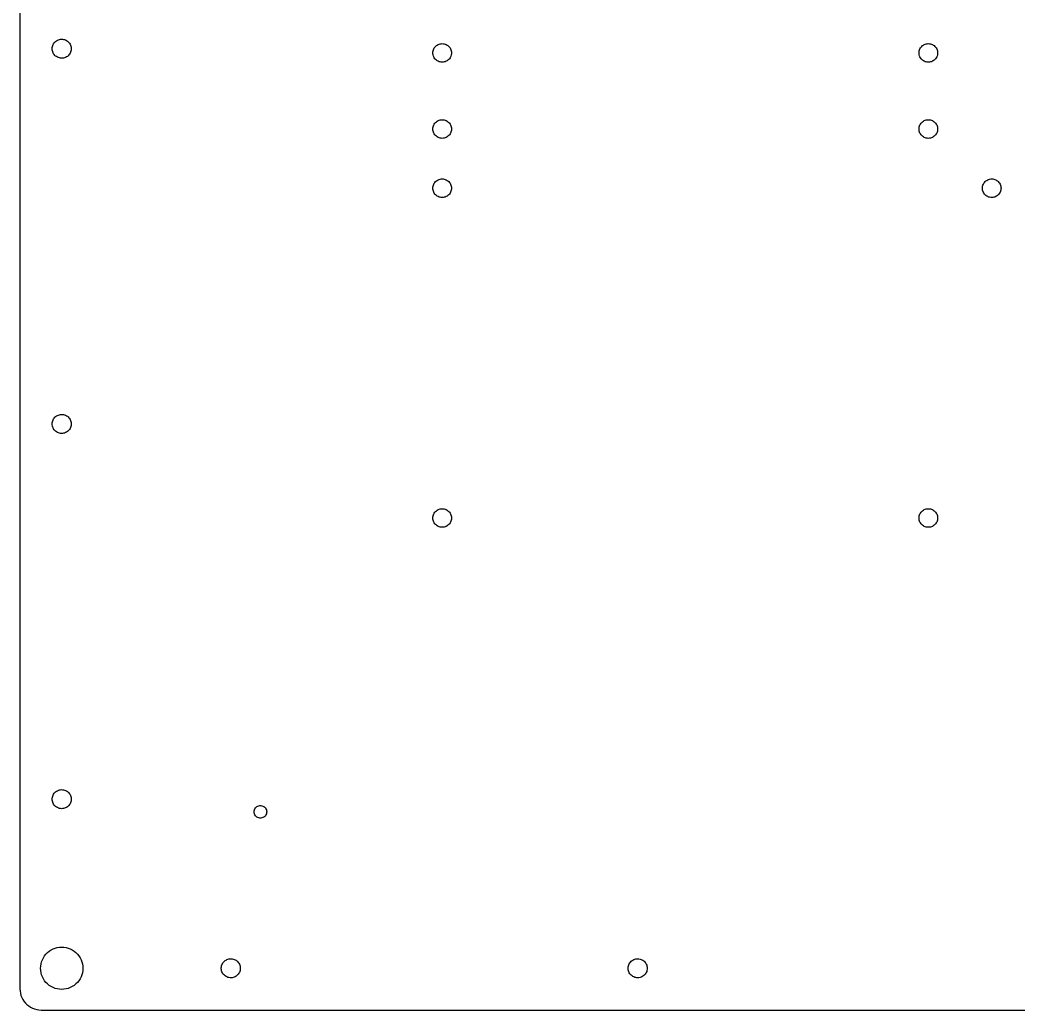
# Model space of a CAD drawing. Header units: metres. Extents: x -242 to 242, y -227 to 227.
# Drawn here: x -242.4 to -6.3, y -227.4 to 6.8 of the extents above; entities that cross this region are included whole.
import ezdxf

# ---------------------------------------------------------------- set-up
doc = ezdxf.new("R2010")
doc.units = ezdxf.units.M

msp = doc.modelspace()

# ---------------------------------------------------------------- linework, layer by layer
for p, q in [((-242.375, 222.375), (-242.375, -222.375)), ((-234.75, 0), (-234.736, 0.24751)), ((-234.736, -0.24751), (-234.75, 0)), ((-234.736, 0.24751), (-234.696, 0.49202)), ((-234.696, 0.49202), (-234.628, 0.73056)), ((-234.628, 0.73056), (-234.535, 0.96024)), ((-234.535, 0.96024), (-234.417, 1.17825)), ((-234.417, 1.17825), (-234.276, 1.38197)), ((-234.276, 1.38197), (-234.113, 1.56891)), ((-234.113, 1.56891), (-233.93, 1.7368)), ((-233.93, 1.7368), (-233.731, 1.88362)), ((-233.731, 1.88362), (-233.516, 2.00757)), ((-233.516, 2.00757), (-233.289, 2.10715)), ((-233.289, 2.10715), (-233.052, 2.18114)), ((-233.052, 2.18114), (-232.809, 2.22867)), ((-232.809, 2.22867), (-232.562, 2.24915)), ((-232.562, 2.24915), (-232.314, 2.24231)), ((-232.314, 2.24231), (-232.069, 2.20825)), ((-232.069, 2.20825), (-231.828, 2.1474)), ((-231.828, 2.1474), (-231.596, 2.06049)), ((-231.596, 2.06049), (-231.375, 1.94855)), ((-231.375, 1.94855), (-231.167, 1.81296)), ((-231.167, 1.81296), (-230.976, 1.65536)), ((-230.976, 1.65536), (-230.803, 1.47769)), ((-230.803, 1.47769), (-230.651, 1.28206)), ((-230.651, 1.28206), (-230.521, 1.07088)), ((-230.521, 1.07088), (-230.415, 0.84669)), ((-230.415, 0.84669), (-230.335, 0.61223)), ((-230.335, 0.61223), (-230.281, 0.37033)), ((-230.281, 0.37033), (-230.253, 0.12395)), ((-230.253, 0.12395), (-230.253, -0.12395)), ((-144.482, -0.04544), (-144.363, 0.17047)), ((-144.363, 0.17047), (-144.22, 0.37167)), ((-144.22, 0.37167), (-144.056, 0.55563)), ((-144.056, 0.55563), (-143.872, 0.72002)), ((-143.872, 0.72002), (-143.67, 0.86279)), ((-143.67, 0.86279), (-143.455, 0.98213)), ((-143.455, 0.98213), (-143.227, 1.07654)), ((-143.227, 1.07654), (-142.99, 1.14484)), ((-142.99, 1.14484), (-142.746, 1.18616)), ((-142.746, 1.18616), (-142.5, 1.2)), ((-142.5, 1.2), (-142.254, 1.18616)), ((-142.254, 1.18616), (-142.01, 1.14484)), ((-142.01, 1.14484), (-141.773, 1.07654)), ((-141.773, 1.07654), (-141.545, 0.98213)), ((-141.545, 0.98213), (-141.33, 0.86279)), ((-141.33, 0.86279), (-141.128, 0.72002)), ((-141.128, 0.72002), (-140.944, 0.55563)), ((-140.944, 0.55563), (-140.78, 0.37167)), ((-140.78, 0.37167), (-140.637, 0.17047)), ((-140.637, 0.17047), (-140.518, -0.04544)), ((-29.4821, -0.04544), (-29.3628, 0.17047)), ((-29.3628, 0.17047), (-29.22, 0.37167)), ((-29.22, 0.37167), (-29.0556, 0.55563)), ((-29.0556, 0.55563), (-28.8717, 0.72002)), ((-28.8717, 0.72002), (-28.6705, 0.86279)), ((-28.6705, 0.86279), (-28.4545, 0.98213)), ((-28.4545, 0.98213), (-28.2266, 1.07654)), ((-28.2266, 1.07654), (-27.9895, 1.14484)), ((-27.9895, 1.14484), (-27.7463, 1.18616)), ((-27.7463, 1.18616), (-27.5, 1.2)), ((-27.5, 1.2), (-27.2537, 1.18616)), ((-27.2537, 1.18616), (-27.0105, 1.14484)), ((-27.0105, 1.14484), (-26.7734, 1.07654)), ((-26.7734, 1.07654), (-26.5455, 0.98213)), ((-26.5455, 0.98213), (-26.3295, 0.86279)), ((-26.3295, 0.86279), (-26.1283, 0.72002)), ((-26.1283, 0.72002), (-25.9444, 0.55563)), ((-25.9444, 0.55563), (-25.78, 0.37167)), ((-25.78, 0.37167), (-25.6372, 0.17047)), ((-25.6372, 0.17047), (-25.5179, -0.04544)), ((-234.696, -0.49202), (-234.736, -0.24751)), ((-234.628, -0.73056), (-234.696, -0.49202)), ((-234.535, -0.96024), (-234.628, -0.73056)), ((-234.417, -1.17825), (-234.535, -0.96024)), ((-234.276, -1.38197), (-234.417, -1.17825)), ((-234.113, -1.56891), (-234.276, -1.38197)), ((-233.93, -1.7368), (-234.113, -1.56891)), ((-233.731, -1.88362), (-233.93, -1.7368)), ((-233.516, -2.00757), (-233.731, -1.88362)), ((-233.289, -2.10715), (-233.516, -2.00757)), ((-233.052, -2.18114), (-233.289, -2.10715)), ((-232.809, -2.22867), (-233.052, -2.18114)), ((-232.562, -2.24915), (-232.809, -2.22867)), ((-232.314, -2.24231), (-232.562, -2.24915)), ((-232.069, -2.20825), (-232.314, -2.24231)), ((-231.828, -2.1474), (-232.069, -2.20825)), ((-231.596, -2.06049), (-231.828, -2.1474)), ((-231.375, -1.94855), (-231.596, -2.06049)), ((-231.167, -1.81296), (-231.375, -1.94855)), ((-230.976, -1.65536), (-231.167, -1.81296)), ((-230.803, -1.47769), (-230.976, -1.65536)), ((-230.651, -1.28206), (-230.803, -1.47769)), ((-230.521, -1.07088), (-230.651, -1.28206)), ((-230.415, -0.84669), (-230.521, -1.07088)), ((-230.335, -0.61223), (-230.415, -0.84669)), ((-230.281, -0.37033), (-230.335, -0.61223)), ((-230.253, -0.12395), (-230.281, -0.37033)), ((-144.7, -1), (-144.686, -0.75368)), ((-144.686, -1.24631), (-144.7, -1)), ((-144.686, -0.75368), (-144.645, -0.51045)), ((-144.645, -1.48953), (-144.686, -1.24631)), ((-144.645, -0.51045), (-144.577, -0.27338)), ((-144.577, -1.72661), (-144.645, -1.48953)), ((-144.577, -0.27338), (-144.482, -0.04544)), ((-144.482, -1.95454), (-144.577, -1.72661)), ((-144.363, -2.17046), (-144.482, -1.95454)), ((-144.22, -2.37167), (-144.363, -2.17046)), ((-140.637, -2.17046), (-140.78, -2.37167)), ((-140.518, -1.95454), (-140.637, -2.17046)), ((-140.518, -0.04544), (-140.423, -0.27338)), ((-140.423, -1.72661), (-140.518, -1.95454)), ((-140.423, -0.27338), (-140.355, -0.51045)), ((-140.355, -1.48953), (-140.423, -1.72661)), ((-140.355, -0.51045), (-140.314, -0.75368)), ((-140.314, -1.24631), (-140.355, -1.48953)), ((-140.314, -0.75368), (-140.3, -1)), ((-140.3, -1), (-140.314, -1.24631)), ((-29.7, -1), (-29.6862, -0.75368)), ((-29.6862, -1.24631), (-29.7, -1)), ((-29.6862, -0.75368), (-29.6448, -0.51045)), ((-29.6448, -1.48953), (-29.6862, -1.24631)), ((-29.6448, -0.51045), (-29.5765, -0.27338)), ((-29.5765, -1.72661), (-29.6448, -1.48953)), ((-29.5765, -0.27338), (-29.4821, -0.04544)), ((-29.4821, -1.95454), (-29.5765, -1.72661)), ((-29.3628, -2.17046), (-29.4821, -1.95454)), ((-29.22, -2.37167), (-29.3628, -2.17046)), ((-25.6372, -2.17046), (-25.78, -2.37167)), ((-25.5179, -1.95454), (-25.6372, -2.17046)), ((-25.5179, -0.04544), (-25.4234, -0.27338)), ((-25.4234, -1.72661), (-25.5179, -1.95454)), ((-25.4234, -0.27338), (-25.3551, -0.51045)), ((-25.3551, -1.48953), (-25.4234, -1.72661)), ((-25.3551, -0.51045), (-25.3138, -0.75368)), ((-25.3138, -1.24631), (-25.3551, -1.48953)), ((-25.3138, -0.75368), (-25.3, -1)), ((-25.3, -1), (-25.3138, -1.24631)), ((-144.056, -2.55563), (-144.22, -2.37167)), ((-143.872, -2.72002), (-144.056, -2.55563)), ((-143.67, -2.86279), (-143.872, -2.72002)), ((-143.455, -2.98212), (-143.67, -2.86279)), ((-143.227, -3.07654), (-143.455, -2.98212)), ((-142.99, -3.14484), (-143.227, -3.07654)), ((-142.746, -3.18616), (-142.99, -3.14484)), ((-142.5, -3.2), (-142.746, -3.18616)), ((-142.254, -3.18616), (-142.5, -3.2)), ((-142.01, -3.14484), (-142.254, -3.18616)), ((-141.773, -3.07654), (-142.01, -3.14484)), ((-141.545, -2.98212), (-141.773, -3.07654)), ((-141.33, -2.86279), (-141.545, -2.98212)), ((-141.128, -2.72002), (-141.33, -2.86279)), ((-140.944, -2.55563), (-141.128, -2.72002)), ((-140.78, -2.37167), (-140.944, -2.55563)), ((-29.0556, -2.55563), (-29.22, -2.37167)), ((-28.8717, -2.72002), (-29.0556, -2.55563)), ((-28.6705, -2.86279), (-28.8717, -2.72002)), ((-28.4545, -2.98212), (-28.6705, -2.86279)), ((-28.2266, -3.07654), (-28.4545, -2.98212)), ((-27.9895, -3.14484), (-28.2266, -3.07654)), ((-27.7463, -3.18616), (-27.9895, -3.14484)), ((-27.5, -3.2), (-27.7463, -3.18616)), ((-27.2537, -3.18616), (-27.5, -3.2)), ((-27.0105, -3.14484), (-27.2537, -3.18616)), ((-26.7734, -3.07654), (-27.0105, -3.14484)), ((-26.5455, -2.98212), (-26.7734, -3.07654)), ((-26.3295, -2.86279), (-26.5455, -2.98212)), ((-26.1283, -2.72002), (-26.3295, -2.86279)), ((-25.9444, -2.55563), (-26.1283, -2.72002)), ((-25.78, -2.37167), (-25.9444, -2.55563)), ((-144.7, -19), (-144.686, -18.7537)), ((-144.686, -18.7537), (-144.645, -18.5105)), ((-144.645, -18.5105), (-144.577, -18.2734)), ((-144.577, -18.2734), (-144.482, -18.0455)), ((-144.482, -18.0455), (-144.363, -17.8295)), ((-144.363, -17.8295), (-144.22, -17.6283)), ((-144.22, -17.6283), (-144.056, -17.4444)), ((-144.056, -17.4444), (-143.872, -17.28)), ((-143.872, -17.28), (-143.67, -17.1372)), ((-143.67, -17.1372), (-143.455, -17.0179)), ((-143.455, -17.0179), (-143.227, -16.9234)), ((-143.227, -16.9234), (-142.99, -16.8551)), ((-142.99, -16.8551), (-142.746, -16.8138)), ((-142.746, -16.8138), (-142.5, -16.8)), ((-142.5, -16.8), (-142.254, -16.8138)), ((-142.254, -16.8138), (-142.01, -16.8551)), ((-142.01, -16.8551), (-141.773, -16.9234)), ((-141.773, -16.9234), (-141.545, -17.0179)), ((-141.545, -17.0179), (-141.33, -17.1372)), ((-141.33, -17.1372), (-141.128, -17.28)), ((-141.128, -17.28), (-140.944, -17.4444)), ((-140.944, -17.4444), (-140.78, -17.6283)), ((-140.78, -17.6283), (-140.637, -17.8295)), ((-140.637, -17.8295), (-140.518, -18.0455)), ((-140.518, -18.0455), (-140.423, -18.2734)), ((-140.423, -18.2734), (-140.355, -18.5105)), ((-140.355, -18.5105), (-140.314, -18.7537)), ((-140.314, -18.7537), (-140.3, -19)), ((-29.7, -19), (-29.6862, -18.7537)), ((-29.6862, -18.7537), (-29.6448, -18.5105)), ((-29.6448, -18.5105), (-29.5765, -18.2734)), ((-29.5765, -18.2734), (-29.4821, -18.0455)), ((-29.4821, -18.0455), (-29.3628, -17.8295)), ((-29.3628, -17.8295), (-29.22, -17.6283)), ((-29.22, -17.6283), (-29.0556, -17.4444)), ((-29.0556, -17.4444), (-28.8717, -17.28)), ((-28.8717, -17.28), (-28.6705, -17.1372)), ((-28.6705, -17.1372), (-28.4545, -17.0179)), ((-28.4545, -17.0179), (-28.2266, -16.9234)), ((-28.2266, -16.9234), (-27.9895, -16.8551)), ((-27.9895, -16.8551), (-27.7463, -16.8138)), ((-27.7463, -16.8138), (-27.5, -16.8)), ((-27.5, -16.8), (-27.2537, -16.8138)), ((-27.2537, -16.8138), (-27.0105, -16.8551)), ((-27.0105, -16.8551), (-26.7734, -16.9234)), ((-26.7734, -16.9234), (-26.5455, -17.0179)), ((-26.5455, -17.0179), (-26.3295, -17.1372)), ((-26.3295, -17.1372), (-26.1283, -17.28)), ((-26.1283, -17.28), (-25.9444, -17.4444)), ((-25.9444, -17.4444), (-25.78, -17.6283)), ((-25.78, -17.6283), (-25.6372, -17.8295)), ((-25.6372, -17.8295), (-25.5179, -18.0455)), ((-25.5179, -18.0455), (-25.4234, -18.2734)), ((-25.4234, -18.2734), (-25.3551, -18.5105)), ((-25.3551, -18.5105), (-25.3138, -18.7537)), ((-25.3138, -18.7537), (-25.3, -19)), ((-144.686, -19.2463), (-144.7, -19)), ((-144.645, -19.4895), (-144.686, -19.2463)), ((-144.577, -19.7266), (-144.645, -19.4895)), ((-144.482, -19.9545), (-144.577, -19.7266)), ((-144.363, -20.1705), (-144.482, -19.9545)), ((-144.22, -20.3717), (-144.363, -20.1705)), ((-144.056, -20.5556), (-144.22, -20.3717)), ((-143.872, -20.72), (-144.056, -20.5556)), ((-143.67, -20.8628), (-143.872, -20.72)), ((-143.455, -20.9821), (-143.67, -20.8628)), ((-143.227, -21.0765), (-143.455, -20.9821)), ((-142.99, -21.1448), (-143.227, -21.0765)), ((-142.746, -21.1862), (-142.99, -21.1448)), ((-142.5, -21.2), (-142.746, -21.1862)), ((-142.254, -21.1862), (-142.5, -21.2)), ((-142.01, -21.1448), (-142.254, -21.1862)), ((-141.773, -21.0765), (-142.01, -21.1448)), ((-141.545, -20.9821), (-141.773, -21.0765)), ((-141.33, -20.8628), (-141.545, -20.9821)), ((-141.128, -20.72), (-141.33, -20.8628)), ((-140.944, -20.5556), (-141.128, -20.72)), ((-140.78, -20.3717), (-140.944, -20.5556)), ((-140.637, -20.1705), (-140.78, -20.3717)), ((-140.518, -19.9545), (-140.637, -20.1705)), ((-140.423, -19.7266), (-140.518, -19.9545)), ((-140.355, -19.4895), (-140.423, -19.7266)), ((-140.314, -19.2463), (-140.355, -19.4895)), ((-140.3, -19), (-140.314, -19.2463)), ((-29.6862, -19.2463), (-29.7, -19)), ((-29.6448, -19.4895), (-29.6862, -19.2463)), ((-29.5765, -19.7266), (-29.6448, -19.4895)), ((-29.4821, -19.9545), (-29.5765, -19.7266)), ((-29.3628, -20.1705), (-29.4821, -19.9545)), ((-29.22, -20.3717), (-29.3628, -20.1705)), ((-29.0556, -20.5556), (-29.22, -20.3717)), ((-28.8717, -20.72), (-29.0556, -20.5556)), ((-28.6705, -20.8628), (-28.8717, -20.72)), ((-28.4545, -20.9821), (-28.6705, -20.8628)), ((-28.2266, -21.0765), (-28.4545, -20.9821)), ((-27.9895, -21.1448), (-28.2266, -21.0765)), ((-27.7463, -21.1862), (-27.9895, -21.1448)), ((-27.5, -21.2), (-27.7463, -21.1862)), ((-27.2537, -21.1862), (-27.5, -21.2)), ((-27.0105, -21.1448), (-27.2537, -21.1862)), ((-26.7734, -21.0765), (-27.0105, -21.1448)), ((-26.5455, -20.9821), (-26.7734, -21.0765)), ((-26.3295, -20.8628), (-26.5455, -20.9821)), ((-26.1283, -20.72), (-26.3295, -20.8628)), ((-25.9444, -20.5556), (-26.1283, -20.72)), ((-25.78, -20.3717), (-25.9444, -20.5556)), ((-25.6372, -20.1705), (-25.78, -20.3717)), ((-25.5179, -19.9545), (-25.6372, -20.1705)), ((-25.4234, -19.7266), (-25.5179, -19.9545)), ((-25.3551, -19.4895), (-25.4234, -19.7266)), ((-25.3138, -19.2463), (-25.3551, -19.4895)), ((-25.3, -19), (-25.3138, -19.2463)), ((-144.7, -33), (-144.686, -32.7537)), ((-144.686, -33.2463), (-144.7, -33)), ((-144.686, -32.7537), (-144.645, -32.5105)), ((-144.645, -32.5105), (-144.577, -32.2734)), ((-144.577, -32.2734), (-144.482, -32.0455)), ((-144.482, -32.0455), (-144.363, -31.8295)), ((-144.363, -31.8295), (-144.22, -31.6283)), ((-144.22, -31.6283), (-144.056, -31.4444)), ((-144.056, -31.4444), (-143.872, -31.28)), ((-143.872, -31.28), (-143.67, -31.1372)), ((-143.67, -31.1372), (-143.455, -31.0179)), ((-143.455, -31.0179), (-143.227, -30.9234)), ((-143.227, -30.9234), (-142.99, -30.8551)), ((-142.99, -30.8551), (-142.746, -30.8138)), ((-142.746, -30.8138), (-142.5, -30.8)), ((-142.5, -30.8), (-142.254, -30.8138)), ((-142.254, -30.8138), (-142.01, -30.8551)), ((-142.01, -30.8551), (-141.773, -30.9234)), ((-141.773, -30.9234), (-141.545, -31.0179)), ((-141.545, -31.0179), (-141.33, -31.1372)), ((-141.33, -31.1372), (-141.128, -31.28)), ((-141.128, -31.28), (-140.944, -31.4444)), ((-140.944, -31.4444), (-140.78, -31.6283)), ((-140.78, -31.6283), (-140.637, -31.8295)), ((-140.637, -31.8295), (-140.518, -32.0455)), ((-140.518, -32.0455), (-140.423, -32.2734)), ((-140.423, -32.2734), (-140.355, -32.5105)), ((-140.355, -32.5105), (-140.314, -32.7537)), ((-140.314, -32.7537), (-140.3, -33)), ((-140.3, -33), (-140.314, -33.2463)), ((-14.7, -33), (-14.6862, -32.7537)), ((-14.6862, -33.2463), (-14.7, -33)), ((-14.6862, -32.7537), (-14.6448, -32.5105)), ((-14.6448, -32.5105), (-14.5765, -32.2734)), ((-14.5765, -32.2734), (-14.4821, -32.0455)), ((-14.4821, -32.0455), (-14.3628, -31.8295)), ((-14.3628, -31.8295), (-14.22, -31.6283)), ((-14.22, -31.6283), (-14.0556, -31.4444)), ((-14.0556, -31.4444), (-13.8717, -31.28)), ((-13.8717, -31.28), (-13.6705, -31.1372)), ((-13.6705, -31.1372), (-13.4545, -31.0179)), ((-13.4545, -31.0179), (-13.2266, -30.9234)), ((-13.2266, -30.9234), (-12.9895, -30.8551)), ((-12.9895, -30.8551), (-12.7463, -30.8138)), ((-12.7463, -30.8138), (-12.5, -30.8)), ((-12.5, -30.8), (-12.2537, -30.8138)), ((-12.2537, -30.8138), (-12.0105, -30.8551)), ((-12.0105, -30.8551), (-11.7734, -30.9234)), ((-11.7734, -30.9234), (-11.5455, -31.0179)), ((-11.5455, -31.0179), (-11.3295, -31.1372)), ((-11.3295, -31.1372), (-11.1283, -31.28)), ((-11.1283, -31.28), (-10.9444, -31.4444)), ((-10.9444, -31.4444), (-10.78, -31.6283)), ((-10.78, -31.6283), (-10.6372, -31.8295)), ((-10.6372, -31.8295), (-10.5179, -32.0455)), ((-10.5179, -32.0455), (-10.4234, -32.2734)), ((-10.4234, -32.2734), (-10.3551, -32.5105)), ((-10.3551, -32.5105), (-10.3138, -32.7537)), ((-10.3138, -32.7537), (-10.3, -33)), ((-10.3, -33), (-10.3138, -33.2463)), ((-144.645, -33.4895), (-144.686, -33.2463)), ((-144.577, -33.7266), (-144.645, -33.4895)), ((-144.482, -33.9545), (-144.577, -33.7266)), ((-144.363, -34.1705), (-144.482, -33.9545)), ((-144.22, -34.3717), (-144.363, -34.1705)), ((-144.056, -34.5556), (-144.22, -34.3717)), ((-143.872, -34.72), (-144.056, -34.5556)), ((-143.67, -34.8628), (-143.872, -34.72)), ((-143.455, -34.9821), (-143.67, -34.8628)), ((-143.227, -35.0765), (-143.455, -34.9821)), ((-142.99, -35.1448), (-143.227, -35.0765)), ((-142.746, -35.1862), (-142.99, -35.1448)), ((-142.5, -35.2), (-142.746, -35.1862)), ((-142.254, -35.1862), (-142.5, -35.2)), ((-142.01, -35.1448), (-142.254, -35.1862)), ((-141.773, -35.0765), (-142.01, -35.1448)), ((-141.545, -34.9821), (-141.773, -35.0765)), ((-141.33, -34.8628), (-141.545, -34.9821)), ((-141.128, -34.72), (-141.33, -34.8628)), ((-140.944, -34.5556), (-141.128, -34.72)), ((-140.78, -34.3717), (-140.944, -34.5556)), ((-140.637, -34.1705), (-140.78, -34.3717)), ((-140.518, -33.9545), (-140.637, -34.1705)), ((-140.423, -33.7266), (-140.518, -33.9545)), ((-140.355, -33.4895), (-140.423, -33.7266)), ((-140.314, -33.2463), (-140.355, -33.4895)), ((-14.6448, -33.4895), (-14.6862, -33.2463)), ((-14.5765, -33.7266), (-14.6448, -33.4895)), ((-14.4821, -33.9545), (-14.5765, -33.7266)), ((-14.3628, -34.1705), (-14.4821, -33.9545)), ((-14.22, -34.3717), (-14.3628, -34.1705)), ((-14.0556, -34.5556), (-14.22, -34.3717)), ((-13.8717, -34.72), (-14.0556, -34.5556)), ((-13.6705, -34.8628), (-13.8717, -34.72)), ((-13.4545, -34.9821), (-13.6705, -34.8628)), ((-13.2266, -35.0765), (-13.4545, -34.9821)), ((-12.9895, -35.1448), (-13.2266, -35.0765)), ((-12.7463, -35.1862), (-12.9895, -35.1448)), ((-12.5, -35.2), (-12.7463, -35.1862)), ((-12.2537, -35.1862), (-12.5, -35.2)), ((-12.0105, -35.1448), (-12.2537, -35.1862)), ((-11.7734, -35.0765), (-12.0105, -35.1448)), ((-11.5455, -34.9821), (-11.7734, -35.0765)), ((-11.3295, -34.8628), (-11.5455, -34.9821)), ((-11.1283, -34.72), (-11.3295, -34.8628)), ((-10.9444, -34.5556), (-11.1283, -34.72)), ((-10.78, -34.3717), (-10.9444, -34.5556)), ((-10.6372, -34.1705), (-10.78, -34.3717)), ((-10.5179, -33.9545), (-10.6372, -34.1705)), ((-10.4234, -33.7266), (-10.5179, -33.9545)), ((-10.3551, -33.4895), (-10.4234, -33.7266)), ((-10.3138, -33.2463), (-10.3551, -33.4895)), ((-234.276, -87.368), (-234.113, -87.1811)), ((-234.113, -87.1811), (-233.93, -87.0132)), ((-233.93, -87.0132), (-233.731, -86.8664)), ((-233.731, -86.8664), (-233.516, -86.7424)), ((-233.516, -86.7424), (-233.289, -86.6429)), ((-233.289, -86.6429), (-233.052, -86.5688)), ((-233.052, -86.5688), (-232.809, -86.5213)), ((-232.809, -86.5213), (-232.562, -86.5009)), ((-232.562, -86.5009), (-232.314, -86.5077)), ((-232.314, -86.5077), (-232.069, -86.5417)), ((-232.069, -86.5417), (-231.828, -86.6026)), ((-231.828, -86.6026), (-231.596, -86.6895)), ((-231.596, -86.6895), (-231.375, -86.8014)), ((-231.375, -86.8014), (-231.167, -86.937)), ((-231.167, -86.937), (-230.976, -87.0946)), ((-230.976, -87.0946), (-230.803, -87.2723)), ((-230.803, -87.2723), (-230.651, -87.4679)), ((-234.75, -88.75), (-234.736, -88.5025)), ((-234.736, -88.9975), (-234.75, -88.75)), ((-234.736, -88.5025), (-234.696, -88.258)), ((-234.696, -89.242), (-234.736, -88.9975)), ((-234.696, -88.258), (-234.628, -88.0194)), ((-234.628, -89.4806), (-234.696, -89.242)), ((-234.628, -88.0194), (-234.535, -87.7897)), ((-234.535, -89.7102), (-234.628, -89.4806)), ((-234.535, -87.7897), (-234.417, -87.5717)), ((-234.417, -89.9283), (-234.535, -89.7102)), ((-234.417, -87.5717), (-234.276, -87.368)), ((-230.651, -87.4679), (-230.521, -87.6791)), ((-230.521, -87.6791), (-230.415, -87.9033)), ((-230.415, -89.5967), (-230.521, -89.8209)), ((-230.415, -87.9033), (-230.335, -88.1378)), ((-230.335, -89.3622), (-230.415, -89.5967)), ((-230.335, -88.1378), (-230.281, -88.3797)), ((-230.281, -89.1203), (-230.335, -89.3622)), ((-230.281, -88.3797), (-230.253, -88.6261)), ((-230.253, -88.8739), (-230.281, -89.1203)), ((-230.253, -88.6261), (-230.253, -88.8739)), ((-234.276, -90.132), (-234.417, -89.9283)), ((-234.113, -90.3189), (-234.276, -90.132)), ((-233.93, -90.4868), (-234.113, -90.3189)), ((-233.731, -90.6336), (-233.93, -90.4868)), ((-233.516, -90.7576), (-233.731, -90.6336)), ((-233.289, -90.8571), (-233.516, -90.7576)), ((-233.052, -90.9312), (-233.289, -90.8571)), ((-232.809, -90.9787), (-233.052, -90.9312)), ((-232.562, -90.9991), (-232.809, -90.9787)), ((-232.314, -90.9923), (-232.562, -90.9991)), ((-232.069, -90.9583), (-232.314, -90.9923)), ((-231.828, -90.8974), (-232.069, -90.9583)), ((-231.596, -90.8105), (-231.828, -90.8974)), ((-231.375, -90.6985), (-231.596, -90.8105)), ((-231.167, -90.563), (-231.375, -90.6985)), ((-230.976, -90.4054), (-231.167, -90.563)), ((-230.803, -90.2277), (-230.976, -90.4054)), ((-230.651, -90.0321), (-230.803, -90.2277)), ((-230.521, -89.8209), (-230.651, -90.0321)), ((-144.7, -111), (-144.686, -110.754)), ((-144.686, -110.754), (-144.645, -110.51)), ((-144.645, -110.51), (-144.577, -110.273)), ((-144.577, -110.273), (-144.482, -110.045)), ((-144.482, -110.045), (-144.363, -109.83)), ((-144.363, -109.83), (-144.22, -109.628)), ((-144.22, -109.628), (-144.056, -109.444)), ((-144.056, -109.444), (-143.872, -109.28)), ((-143.872, -109.28), (-143.67, -109.137)), ((-143.67, -109.137), (-143.455, -109.018)), ((-143.455, -109.018), (-143.227, -108.923)), ((-143.227, -108.923), (-142.99, -108.855)), ((-142.99, -108.855), (-142.746, -108.814)), ((-142.746, -108.814), (-142.5, -108.8)), ((-142.5, -108.8), (-142.254, -108.814)), ((-142.254, -108.814), (-142.01, -108.855)), ((-142.01, -108.855), (-141.773, -108.923)), ((-141.773, -108.923), (-141.545, -109.018)), ((-141.545, -109.018), (-141.33, -109.137)), ((-141.33, -109.137), (-141.128, -109.28)), ((-141.128, -109.28), (-140.944, -109.444)), ((-140.944, -109.444), (-140.78, -109.628)), ((-140.78, -109.628), (-140.637, -109.83)), ((-140.637, -109.83), (-140.518, -110.045)), ((-140.518, -110.045), (-140.423, -110.273)), ((-140.423, -110.273), (-140.355, -110.51)), ((-140.355, -110.51), (-140.314, -110.754)), ((-140.314, -110.754), (-140.3, -111)), ((-29.7, -111), (-29.6862, -110.754)), ((-29.6862, -110.754), (-29.6448, -110.51)), ((-29.6448, -110.51), (-29.5765, -110.273)), ((-29.5765, -110.273), (-29.4821, -110.045)), ((-29.4821, -110.045), (-29.3628, -109.83)), ((-29.3628, -109.83), (-29.22, -109.628)), ((-29.22, -109.628), (-29.0556, -109.444)), ((-29.0556, -109.444), (-28.8717, -109.28)), ((-28.8717, -109.28), (-28.6705, -109.137)), ((-28.6705, -109.137), (-28.4545, -109.018)), ((-28.4545, -109.018), (-28.2266, -108.923)), ((-28.2266, -108.923), (-27.9895, -108.855)), ((-27.9895, -108.855), (-27.7463, -108.814)), ((-27.7463, -108.814), (-27.5, -108.8)), ((-27.5, -108.8), (-27.2537, -108.814)), ((-27.2537, -108.814), (-27.0105, -108.855)), ((-27.0105, -108.855), (-26.7734, -108.923)), ((-26.7734, -108.923), (-26.5455, -109.018)), ((-26.5455, -109.018), (-26.3295, -109.137)), ((-26.3295, -109.137), (-26.1283, -109.28)), ((-26.1283, -109.28), (-25.9444, -109.444)), ((-25.9444, -109.444), (-25.78, -109.628)), ((-25.78, -109.628), (-25.6372, -109.83)), ((-25.6372, -109.83), (-25.5179, -110.045)), ((-25.5179, -110.045), (-25.4234, -110.273)), ((-25.4234, -110.273), (-25.3551, -110.51)), ((-25.3551, -110.51), (-25.3138, -110.754)), ((-25.3138, -110.754), (-25.3, -111)), ((-144.686, -111.246), (-144.7, -111)), ((-144.645, -111.49), (-144.686, -111.246)), ((-144.577, -111.727), (-144.645, -111.49)), ((-144.482, -111.955), (-144.577, -111.727)), ((-144.363, -112.17), (-144.482, -111.955)), ((-144.22, -112.372), (-144.363, -112.17)), ((-144.056, -112.556), (-144.22, -112.372)), ((-143.872, -112.72), (-144.056, -112.556)), ((-143.67, -112.863), (-143.872, -112.72)), ((-143.455, -112.982), (-143.67, -112.863)), ((-143.227, -113.077), (-143.455, -112.982)), ((-142.99, -113.145), (-143.227, -113.077)), ((-142.746, -113.186), (-142.99, -113.145)), ((-142.5, -113.2), (-142.746, -113.186)), ((-142.254, -113.186), (-142.5, -113.2)), ((-142.01, -113.145), (-142.254, -113.186)), ((-141.773, -113.077), (-142.01, -113.145)), ((-141.545, -112.982), (-141.773, -113.077)), ((-141.33, -112.863), (-141.545, -112.982)), ((-141.128, -112.72), (-141.33, -112.863)), ((-140.944, -112.556), (-141.128, -112.72)), ((-140.78, -112.372), (-140.944, -112.556)), ((-140.637, -112.17), (-140.78, -112.372)), ((-140.518, -111.955), (-140.637, -112.17)), ((-140.423, -111.727), (-140.518, -111.955)), ((-140.355, -111.49), (-140.423, -111.727)), ((-140.314, -111.246), (-140.355, -111.49)), ((-140.3, -111), (-140.314, -111.246)), ((-29.6862, -111.246), (-29.7, -111)), ((-29.6448, -111.49), (-29.6862, -111.246)), ((-29.5765, -111.727), (-29.6448, -111.49)), ((-29.4821, -111.955), (-29.5765, -111.727)), ((-29.3628, -112.17), (-29.4821, -111.955)), ((-29.22, -112.372), (-29.3628, -112.17)), ((-29.0556, -112.556), (-29.22, -112.372)), ((-28.8717, -112.72), (-29.0556, -112.556)), ((-28.6705, -112.863), (-28.8717, -112.72)), ((-28.4545, -112.982), (-28.6705, -112.863)), ((-28.2266, -113.077), (-28.4545, -112.982)), ((-27.9895, -113.145), (-28.2266, -113.077)), ((-27.7463, -113.186), (-27.9895, -113.145)), ((-27.5, -113.2), (-27.7463, -113.186)), ((-27.2537, -113.186), (-27.5, -113.2)), ((-27.0105, -113.145), (-27.2537, -113.186)), ((-26.7734, -113.077), (-27.0105, -113.145)), ((-26.5455, -112.982), (-26.7734, -113.077)), ((-26.3295, -112.863), (-26.5455, -112.982)), ((-26.1283, -112.72), (-26.3295, -112.863)), ((-25.9444, -112.556), (-26.1283, -112.72)), ((-25.78, -112.372), (-25.9444, -112.556)), ((-25.6372, -112.17), (-25.78, -112.372)), ((-25.5179, -111.955), (-25.6372, -112.17)), ((-25.4234, -111.727), (-25.5179, -111.955)), ((-25.3551, -111.49), (-25.4234, -111.727)), ((-25.3138, -111.246), (-25.3551, -111.49)), ((-25.3, -111), (-25.3138, -111.246)), ((-234.736, -177.252), (-234.696, -177.008)), ((-234.696, -177.008), (-234.628, -176.769)), ((-234.628, -176.769), (-234.535, -176.54)), ((-234.535, -176.54), (-234.417, -176.322)), ((-234.417, -176.322), (-234.276, -176.118)), ((-234.276, -176.118), (-234.113, -175.931)), ((-234.113, -175.931), (-233.93, -175.763)), ((-233.93, -175.763), (-233.731, -175.616)), ((-233.731, -175.616), (-233.516, -175.492)), ((-233.516, -175.492), (-233.289, -175.393)), ((-233.289, -175.393), (-233.052, -175.319)), ((-233.052, -175.319), (-232.809, -175.271)), ((-232.809, -175.271), (-232.562, -175.251)), ((-232.562, -175.251), (-232.314, -175.258)), ((-232.314, -175.258), (-232.069, -175.292)), ((-232.069, -175.292), (-231.828, -175.353)), ((-231.828, -175.353), (-231.596, -175.44)), ((-231.596, -175.44), (-231.375, -175.551)), ((-231.375, -175.551), (-231.167, -175.687)), ((-231.167, -175.687), (-230.976, -175.845)), ((-230.976, -175.845), (-230.803, -176.022)), ((-230.803, -176.022), (-230.651, -176.218)), ((-230.651, -176.218), (-230.521, -176.429)), ((-230.521, -176.429), (-230.415, -176.653)), ((-230.415, -176.653), (-230.335, -176.888)), ((-230.335, -176.888), (-230.281, -177.13)), ((-234.75, -177.5), (-234.736, -177.252)), ((-234.736, -177.748), (-234.75, -177.5)), ((-234.696, -177.992), (-234.736, -177.748)), ((-234.628, -178.231), (-234.696, -177.992)), ((-234.535, -178.46), (-234.628, -178.231)), ((-234.417, -178.678), (-234.535, -178.46)), ((-234.276, -178.882), (-234.417, -178.678)), ((-234.113, -179.069), (-234.276, -178.882)), ((-233.93, -179.237), (-234.113, -179.069)), ((-233.731, -179.384), (-233.93, -179.237)), ((-233.516, -179.508), (-233.731, -179.384)), ((-231.167, -179.313), (-231.375, -179.449)), ((-230.976, -179.155), (-231.167, -179.313)), ((-230.803, -178.978), (-230.976, -179.155)), ((-230.651, -178.782), (-230.803, -178.978)), ((-230.521, -178.571), (-230.651, -178.782)), ((-230.415, -178.347), (-230.521, -178.571)), ((-230.335, -178.112), (-230.415, -178.347)), ((-230.281, -177.87), (-230.335, -178.112)), ((-230.281, -177.13), (-230.253, -177.376)), ((-230.253, -177.624), (-230.281, -177.87)), ((-230.253, -177.376), (-230.253, -177.624)), ((-186.684, -179.579), (-186.516, -179.396)), ((-186.516, -179.396), (-186.32, -179.244)), ((-186.32, -179.244), (-186.103, -179.126)), ((-186.103, -179.126), (-185.868, -179.046)), ((-185.868, -179.046), (-185.624, -179.005)), ((-185.624, -179.005), (-185.376, -179.005)), ((-185.376, -179.005), (-185.132, -179.046)), ((-185.132, -179.046), (-184.897, -179.126)), ((-184.897, -179.126), (-184.68, -179.244)), ((-184.68, -179.244), (-184.484, -179.396)), ((-184.484, -179.396), (-184.316, -179.579)), ((-233.289, -179.607), (-233.516, -179.508)), ((-233.052, -179.681), (-233.289, -179.607)), ((-232.809, -179.729), (-233.052, -179.681)), ((-232.562, -179.749), (-232.809, -179.729)), ((-232.314, -179.742), (-232.562, -179.749)), ((-232.069, -179.708), (-232.314, -179.742)), ((-231.828, -179.647), (-232.069, -179.708)), ((-231.596, -179.56), (-231.828, -179.647)), ((-231.375, -179.449), (-231.596, -179.56)), ((-187, -180.5), (-186.98, -180.253)), ((-186.98, -180.747), (-187, -180.5)), ((-186.98, -180.253), (-186.919, -180.013)), ((-186.919, -180.987), (-186.98, -180.747)), ((-186.919, -180.013), (-186.819, -179.786)), ((-186.819, -181.214), (-186.919, -180.987)), ((-186.819, -179.786), (-186.684, -179.579)), ((-186.684, -181.421), (-186.819, -181.214)), ((-186.516, -181.604), (-186.684, -181.421)), ((-186.32, -181.756), (-186.516, -181.604)), ((-186.103, -181.874), (-186.32, -181.756)), ((-184.68, -181.756), (-184.897, -181.874)), ((-184.484, -181.604), (-184.68, -181.756)), ((-184.316, -181.421), (-184.484, -181.604)), ((-184.316, -179.579), (-184.181, -179.786)), ((-184.181, -181.214), (-184.316, -181.421)), ((-184.181, -179.786), (-184.081, -180.013)), ((-184.081, -180.987), (-184.181, -181.214)), ((-184.081, -180.013), (-184.02, -180.253)), ((-184.02, -180.747), (-184.081, -180.987)), ((-184.02, -180.253), (-184, -180.5)), ((-184, -180.5), (-184.02, -180.747)), ((-185.868, -181.954), (-186.103, -181.874)), ((-185.624, -181.995), (-185.868, -181.954)), ((-185.376, -181.995), (-185.624, -181.995)), ((-185.132, -181.954), (-185.376, -181.995)), ((-184.897, -181.874), (-185.132, -181.954)), ((-236.83, -215), (-236.545, -214.561)), ((-236.545, -214.561), (-236.216, -214.154)), ((-236.216, -214.154), (-235.846, -213.784)), ((-235.846, -213.784), (-235.439, -213.455)), ((-235.439, -213.455), (-235, -213.17)), ((-235, -213.17), (-234.534, -212.932)), ((-234.534, -212.932), (-234.045, -212.745)), ((-234.045, -212.745), (-233.54, -212.609)), ((-233.54, -212.609), (-233.023, -212.527)), ((-233.023, -212.527), (-232.5, -212.5)), ((-232.5, -212.5), (-231.977, -212.527)), ((-231.977, -212.527), (-231.46, -212.609)), ((-231.46, -212.609), (-230.955, -212.745)), ((-230.955, -212.745), (-230.466, -212.932)), ((-230.466, -212.932), (-230, -213.17)), ((-230, -213.17), (-229.561, -213.455)), ((-229.561, -213.455), (-229.154, -213.784)), ((-229.154, -213.784), (-228.784, -214.154)), ((-228.784, -214.154), (-228.455, -214.561)), ((-228.455, -214.561), (-228.17, -215)), ((-237.5, -217.5), (-237.473, -216.977)), ((-237.473, -216.977), (-237.391, -216.46)), ((-237.391, -216.46), (-237.255, -215.955)), ((-237.255, -215.955), (-237.068, -215.466)), ((-237.068, -215.466), (-236.83, -215)), ((-228.17, -215), (-227.932, -215.466)), ((-227.932, -215.466), (-227.745, -215.955)), ((-227.745, -215.955), (-227.609, -216.46)), ((-227.609, -216.46), (-227.527, -216.977)), ((-227.527, -216.977), (-227.5, -217.5)), ((-194.747, -217.376), (-194.719, -217.13)), ((-194.719, -217.13), (-194.665, -216.888)), ((-194.665, -216.888), (-194.585, -216.653)), ((-194.585, -216.653), (-194.479, -216.429)), ((-194.479, -216.429), (-194.349, -216.218)), ((-194.349, -216.218), (-194.197, -216.022)), ((-194.197, -216.022), (-194.024, -215.845)), ((-194.024, -215.845), (-193.833, -215.687)), ((-193.833, -215.687), (-193.625, -215.551)), ((-193.625, -215.551), (-193.404, -215.44)), ((-193.404, -215.44), (-193.172, -215.353)), ((-193.172, -215.353), (-192.931, -215.292)), ((-192.931, -215.292), (-192.686, -215.258)), ((-192.686, -215.258), (-192.438, -215.251)), ((-192.438, -215.251), (-192.191, -215.271)), ((-192.191, -215.271), (-191.948, -215.319)), ((-191.948, -215.319), (-191.711, -215.393)), ((-191.711, -215.393), (-191.484, -215.492)), ((-191.484, -215.492), (-191.269, -215.616)), ((-191.269, -215.616), (-191.07, -215.763)), ((-191.07, -215.763), (-190.887, -215.931)), ((-190.887, -215.931), (-190.724, -216.118)), ((-190.724, -216.118), (-190.583, -216.322)), ((-190.583, -216.322), (-190.465, -216.54)), ((-190.465, -216.54), (-190.372, -216.769)), ((-190.372, -216.769), (-190.304, -217.008)), ((-190.304, -217.008), (-190.264, -217.252)), ((-98.4966, -217.376), (-98.4693, -217.13)), ((-98.4693, -217.13), (-98.4151, -216.888)), ((-98.4151, -216.888), (-98.3346, -216.653)), ((-98.3346, -216.653), (-98.2288, -216.429)), ((-98.2288, -216.429), (-98.099, -216.218)), ((-98.099, -216.218), (-97.9467, -216.022)), ((-97.9467, -216.022), (-97.7739, -215.845)), ((-97.7739, -215.845), (-97.5825, -215.687)), ((-97.5825, -215.687), (-97.375, -215.551)), ((-97.375, -215.551), (-97.1538, -215.44)), ((-97.1538, -215.44), (-96.9217, -215.353)), ((-96.9217, -215.353), (-96.6814, -215.292)), ((-96.6814, -215.292), (-96.4358, -215.258)), ((-96.4358, -215.258), (-96.188, -215.251)), ((-96.188, -215.251), (-95.9409, -215.271)), ((-95.9409, -215.271), (-95.6976, -215.319)), ((-95.6976, -215.319), (-95.4611, -215.393)), ((-95.4611, -215.393), (-95.234, -215.492)), ((-95.234, -215.492), (-95.0194, -215.616)), ((-95.0194, -215.616), (-94.8196, -215.763)), ((-94.8196, -215.763), (-94.6372, -215.931)), ((-94.6372, -215.931), (-94.4744, -216.118)), ((-94.4744, -216.118), (-94.3332, -216.322)), ((-94.3332, -216.322), (-94.2152, -216.54)), ((-94.2152, -216.54), (-94.1219, -216.769)), ((-94.1219, -216.769), (-94.0545, -217.008)), ((-94.0545, -217.008), (-94.0137, -217.252)), ((-237.473, -218.023), (-237.5, -217.5)), ((-237.391, -218.54), (-237.473, -218.023)), ((-237.255, -219.045), (-237.391, -218.54)), ((-237.068, -219.534), (-237.255, -219.045)), ((-236.83, -220), (-237.068, -219.534)), ((-227.932, -219.534), (-228.17, -220)), ((-227.745, -219.045), (-227.932, -219.534)), ((-227.609, -218.54), (-227.745, -219.045)), ((-227.527, -218.023), (-227.609, -218.54)), ((-227.5, -217.5), (-227.527, -218.023)), ((-194.747, -217.624), (-194.747, -217.376)), ((-194.719, -217.87), (-194.747, -217.624)), ((-194.665, -218.112), (-194.719, -217.87)), ((-194.585, -218.347), (-194.665, -218.112)), ((-194.479, -218.571), (-194.585, -218.347)), ((-194.349, -218.782), (-194.479, -218.571)), ((-194.197, -218.978), (-194.349, -218.782)), ((-194.024, -219.155), (-194.197, -218.978)), ((-193.833, -219.313), (-194.024, -219.155)), ((-193.625, -219.449), (-193.833, -219.313)), ((-193.404, -219.56), (-193.625, -219.449)), ((-193.172, -219.647), (-193.404, -219.56)), ((-191.484, -219.508), (-191.711, -219.607)), ((-191.269, -219.384), (-191.484, -219.508)), ((-191.07, -219.237), (-191.269, -219.384)), ((-190.887, -219.069), (-191.07, -219.237)), ((-190.724, -218.882), (-190.887, -219.069)), ((-190.583, -218.678), (-190.724, -218.882)), ((-190.465, -218.46), (-190.583, -218.678)), ((-190.372, -218.231), (-190.465, -218.46)), ((-190.304, -217.992), (-190.372, -218.231)), ((-190.264, -217.748), (-190.304, -217.992)), ((-190.264, -217.252), (-190.25, -217.5)), ((-190.25, -217.5), (-190.264, -217.748)), ((-98.4966, -217.624), (-98.4966, -217.376)), ((-98.4693, -217.87), (-98.4966, -217.624)), ((-98.4151, -218.112), (-98.4693, -217.87)), ((-98.3346, -218.347), (-98.4151, -218.112)), ((-98.2288, -218.571), (-98.3346, -218.347)), ((-98.099, -218.782), (-98.2288, -218.571)), ((-97.9467, -218.978), (-98.099, -218.782)), ((-97.7739, -219.155), (-97.9467, -218.978)), ((-97.5825, -219.313), (-97.7739, -219.155)), ((-97.375, -219.449), (-97.5825, -219.313)), ((-97.1538, -219.56), (-97.375, -219.449)), ((-96.9217, -219.647), (-97.1538, -219.56)), ((-95.234, -219.508), (-95.4611, -219.607)), ((-95.0194, -219.384), (-95.234, -219.508)), ((-94.8196, -219.237), (-95.0194, -219.384)), ((-94.6372, -219.069), (-94.8196, -219.237)), ((-94.4744, -218.882), (-94.6372, -219.069)), ((-94.3332, -218.678), (-94.4744, -218.882)), ((-94.2152, -218.46), (-94.3332, -218.678)), ((-94.1219, -218.231), (-94.2152, -218.46)), ((-94.0545, -217.992), (-94.1219, -218.231)), ((-94.0137, -217.748), (-94.0545, -217.992)), ((-94.0137, -217.252), (-94, -217.5)), ((-94, -217.5), (-94.0137, -217.748)), ((-236.545, -220.439), (-236.83, -220)), ((-236.216, -220.846), (-236.545, -220.439)), ((-235.846, -221.216), (-236.216, -220.846)), ((-235.439, -221.545), (-235.846, -221.216)), ((-235, -221.83), (-235.439, -221.545)), ((-234.534, -222.068), (-235, -221.83)), ((-230, -221.83), (-230.466, -222.068)), ((-229.561, -221.545), (-230, -221.83)), ((-229.154, -221.216), (-229.561, -221.545)), ((-228.784, -220.846), (-229.154, -221.216)), ((-228.455, -220.439), (-228.784, -220.846)), ((-228.17, -220), (-228.455, -220.439)), ((-192.931, -219.708), (-193.172, -219.647)), ((-192.686, -219.742), (-192.931, -219.708)), ((-192.438, -219.749), (-192.686, -219.742)), ((-192.191, -219.729), (-192.438, -219.749)), ((-191.948, -219.681), (-192.191, -219.729)), ((-191.711, -219.607), (-191.948, -219.681)), ((-96.6814, -219.708), (-96.9217, -219.647)), ((-96.4358, -219.742), (-96.6814, -219.708)), ((-96.188, -219.749), (-96.4358, -219.742)), ((-95.9409, -219.729), (-96.188, -219.749)), ((-95.6976, -219.681), (-95.9409, -219.729)), ((-95.4611, -219.607), (-95.6976, -219.681)), ((-242.375, -222.375), (-242.348, -222.898)), ((-242.348, -222.898), (-242.266, -223.415)), ((-242.266, -223.415), (-242.13, -223.92)), ((-242.13, -223.92), (-241.943, -224.409)), ((-234.045, -222.255), (-234.534, -222.068)), ((-233.54, -222.391), (-234.045, -222.255)), ((-233.023, -222.473), (-233.54, -222.391)), ((-232.5, -222.5), (-233.023, -222.473)), ((-231.977, -222.473), (-232.5, -222.5)), ((-231.46, -222.391), (-231.977, -222.473)), ((-230.955, -222.255), (-231.46, -222.391)), ((-230.466, -222.068), (-230.955, -222.255)), ((-241.943, -224.409), (-241.705, -224.875)), ((-241.705, -224.875), (-241.42, -225.314)), ((-241.42, -225.314), (-241.091, -225.721)), ((-241.091, -225.721), (-240.721, -226.091)), ((-240.721, -226.091), (-240.314, -226.42)), ((-240.314, -226.42), (-239.875, -226.705)), ((-239.875, -226.705), (-239.409, -226.943)), ((-239.409, -226.943), (-238.92, -227.13)), ((-238.92, -227.13), (-238.415, -227.266)), ((-238.415, -227.266), (-237.898, -227.348)), ((-237.898, -227.348), (-237.375, -227.375)), ((-237.375, -227.375), (237.375, -227.375))]:
    msp.add_line(p, q)

doc.saveas('drawing.dxf')
